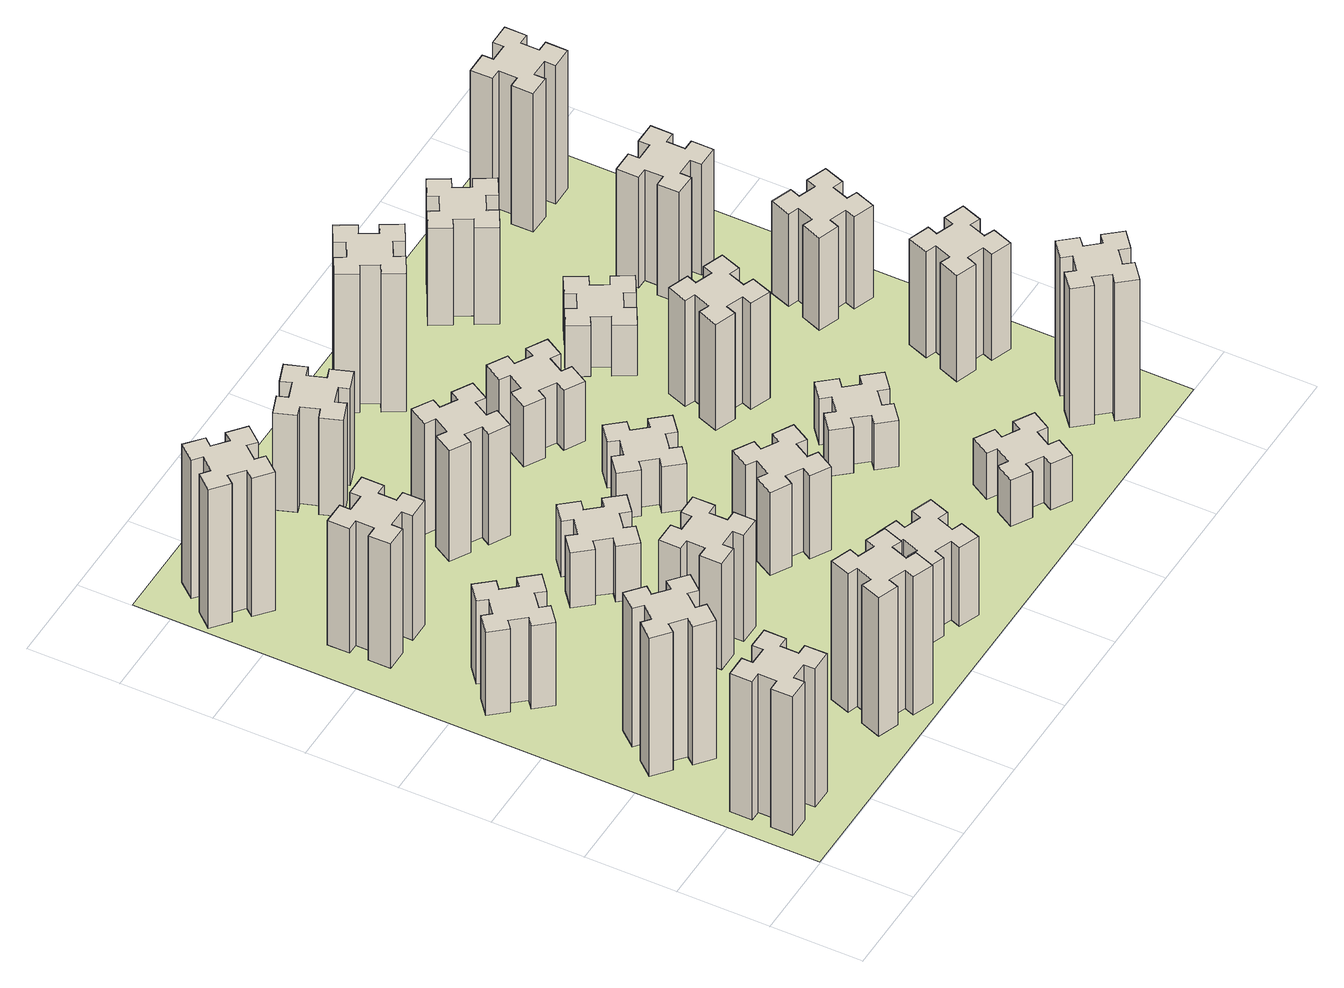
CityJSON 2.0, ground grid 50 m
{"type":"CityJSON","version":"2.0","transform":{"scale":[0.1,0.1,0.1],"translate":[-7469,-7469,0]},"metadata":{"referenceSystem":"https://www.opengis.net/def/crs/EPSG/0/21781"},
"CityObjects":{
"building1":{"type":"Building","attributes":{"class":"1000","function":"1000","usage":"1000","yearOfConstruction":2016,"roofType":"1000","measuredHeight":90,"storeysAboveGround":30,"storeysBelowGround":0},"geometry":[{"type":"Solid","lod":"1","boundaries":[[[[0,1,2,3,4,5,6,7,8,9,10,11,12,13,14,15,16,17,18,19]],[[17,16,20,21]],[[16,15,22,20]],[[15,14,23,22]],[[14,13,24,23]],[[13,12,25,24]],[[12,11,26,25]],[[11,10,27,26]],[[10,9,28,27]],[[9,8,29,28]],[[8,7,30,29]],[[7,6,31,30]],[[6,5,32,31]],[[5,4,33,32]],[[4,3,34,33]],[[3,2,35,34]],[[2,1,36,35]],[[1,0,37,36]],[[0,19,38,37]],[[19,18,39,38]],[[18,17,21,39]],[[24,25,26,27,28,29,30,31,32,33,34,35,36,37,38,39,21,20,22,23]]]]}]},
"building2":{"type":"Building","attributes":{"class":"1000","function":"1000","usage":"1000","yearOfConstruction":2016,"roofType":"1000","measuredHeight":90,"storeysAboveGround":30,"storeysBelowGround":0},"geometry":[{"type":"Solid","lod":"1","boundaries":[[[[40,41,42,43,44,45,46,47,48,49,50,51,52,53,54,55,56,57,58,59]],[[57,56,60,61]],[[56,55,62,60]],[[55,54,63,62]],[[54,53,64,63]],[[53,52,65,64]],[[52,51,66,65]],[[51,50,67,66]],[[50,49,68,67]],[[49,48,69,68]],[[48,47,70,69]],[[47,46,71,70]],[[46,45,72,71]],[[45,44,73,72]],[[44,43,74,73]],[[43,42,75,74]],[[42,41,76,75]],[[41,40,77,76]],[[40,59,78,77]],[[59,58,79,78]],[[58,57,61,79]],[[64,65,66,67,68,69,70,71,72,73,74,75,76,77,78,79,61,60,62,63]]]]}]},
"building3":{"type":"Building","attributes":{"class":"1000","function":"1000","usage":"1000","yearOfConstruction":2016,"roofType":"1000","measuredHeight":54,"storeysAboveGround":30,"storeysBelowGround":0},"geometry":[{"type":"Solid","lod":"1","boundaries":[[[[80,81,82,83,84,85,86,87,88,89,90,91,92,93,94,95,96,97,98,99]],[[97,96,100,101]],[[96,95,102,100]],[[95,94,103,102]],[[94,93,104,103]],[[93,92,105,104]],[[92,91,106,105]],[[91,90,107,106]],[[90,89,108,107]],[[89,88,109,108]],[[88,87,110,109]],[[87,86,111,110]],[[86,85,112,111]],[[85,84,113,112]],[[84,83,114,113]],[[83,82,115,114]],[[82,81,116,115]],[[81,80,117,116]],[[80,99,118,117]],[[99,98,119,118]],[[98,97,101,119]],[[104,105,106,107,108,109,110,111,112,113,114,115,116,117,118,119,101,100,102,103]]]]}]},
"building4":{"type":"Building","attributes":{"class":"1000","function":"1000","usage":"1000","yearOfConstruction":2016,"roofType":"1000","measuredHeight":81,"storeysAboveGround":30,"storeysBelowGround":0},"geometry":[{"type":"Solid","lod":"1","boundaries":[[[[120,121,122,123,124,125,126,127,128,129,130,131,132,133,134,135,136,137,138,139]],[[137,136,140,141]],[[136,135,142,140]],[[135,134,143,142]],[[134,133,144,143]],[[133,132,145,144]],[[132,131,146,145]],[[131,130,147,146]],[[130,129,148,147]],[[129,128,149,148]],[[128,127,150,149]],[[127,126,151,150]],[[126,125,152,151]],[[125,124,153,152]],[[124,123,154,153]],[[123,122,155,154]],[[122,121,156,155]],[[121,120,157,156]],[[120,139,158,157]],[[139,138,159,158]],[[138,137,141,159]],[[144,145,146,147,148,149,150,151,152,153,154,155,156,157,158,159,141,140,142,143]]]]}]},
"building5":{"type":"Building","attributes":{"class":"1000","function":"1000","usage":"1000","yearOfConstruction":2016,"roofType":"1000","measuredHeight":90,"storeysAboveGround":30,"storeysBelowGround":0},"geometry":[{"type":"Solid","lod":"1","boundaries":[[[[160,161,162,163,164,165,166,167,168,169,170,171,172,173,174,175,176,177,178,179]],[[177,176,180,181]],[[176,175,182,180]],[[175,174,183,182]],[[174,173,184,183]],[[173,172,185,184]],[[172,171,186,185]],[[171,170,187,186]],[[170,169,188,187]],[[169,168,189,188]],[[168,167,190,189]],[[167,166,191,190]],[[166,165,192,191]],[[165,164,193,192]],[[164,163,194,193]],[[163,162,195,194]],[[162,161,196,195]],[[161,160,197,196]],[[160,179,198,197]],[[179,178,199,198]],[[178,177,181,199]],[[184,185,186,187,188,189,190,191,192,193,194,195,196,197,198,199,181,180,182,183]]]]}]},
"building6":{"type":"Building","attributes":{"class":"1000","function":"1000","usage":"1000","yearOfConstruction":2016,"roofType":"1000","measuredHeight":90,"storeysAboveGround":30,"storeysBelowGround":0},"geometry":[{"type":"Solid","lod":"1","boundaries":[[[[200,201,202,203,204,205,206,207,208,209,210,211,212,213,214,215,216,217,218,219]],[[217,216,220,221]],[[216,215,222,220]],[[215,214,223,222]],[[214,213,224,223]],[[213,212,225,224]],[[212,211,226,225]],[[211,210,227,226]],[[210,209,228,227]],[[209,208,229,228]],[[208,207,230,229]],[[207,206,231,230]],[[206,205,232,231]],[[205,204,233,232]],[[204,203,234,233]],[[203,202,235,234]],[[202,201,236,235]],[[201,200,237,236]],[[200,219,238,237]],[[219,218,239,238]],[[218,217,221,239]],[[224,225,226,227,228,229,230,231,232,233,234,235,236,237,238,239,221,220,222,223]]]]}]},
"building7":{"type":"Building","attributes":{"class":"1000","function":"1000","usage":"1000","yearOfConstruction":2016,"roofType":"1000","measuredHeight":69,"storeysAboveGround":30,"storeysBelowGround":0},"geometry":[{"type":"Solid","lod":"1","boundaries":[[[[240,241,242,243,244,245,246,247,248,249,250,251,252,253,254,255,256,257,258,259]],[[257,256,260,261]],[[256,255,262,260]],[[255,254,263,262]],[[254,253,264,263]],[[253,252,265,264]],[[252,251,266,265]],[[251,250,267,266]],[[250,249,268,267]],[[249,248,269,268]],[[248,247,270,269]],[[247,246,271,270]],[[246,245,272,271]],[[245,244,273,272]],[[244,243,274,273]],[[243,242,275,274]],[[242,241,276,275]],[[241,240,277,276]],[[240,259,278,277]],[[259,258,279,278]],[[258,257,261,279]],[[264,265,266,267,268,269,270,271,272,273,274,275,276,277,278,279,261,260,262,263]]]]}]},
"building8":{"type":"Building","attributes":{"class":"1000","function":"1000","usage":"1000","yearOfConstruction":2016,"roofType":"1000","measuredHeight":36,"storeysAboveGround":30,"storeysBelowGround":0},"geometry":[{"type":"Solid","lod":"1","boundaries":[[[[280,281,282,283,284,285,286,287,288,289,290,291,292,293,294,295,296,297,298,299]],[[297,296,300,301]],[[296,295,302,300]],[[295,294,303,302]],[[294,293,304,303]],[[293,292,305,304]],[[292,291,306,305]],[[291,290,307,306]],[[290,289,308,307]],[[289,288,309,308]],[[288,287,310,309]],[[287,286,311,310]],[[286,285,312,311]],[[285,284,313,312]],[[284,283,314,313]],[[283,282,315,314]],[[282,281,316,315]],[[281,280,317,316]],[[280,299,318,317]],[[299,298,319,318]],[[298,297,301,319]],[[304,305,306,307,308,309,310,311,312,313,314,315,316,317,318,319,301,300,302,303]]]]}]},
"building9":{"type":"Building","attributes":{"class":"1000","function":"1000","usage":"1000","yearOfConstruction":2016,"roofType":"1000","measuredHeight":51,"storeysAboveGround":30,"storeysBelowGround":0},"geometry":[{"type":"Solid","lod":"1","boundaries":[[[[320,321,322,323,324,325,326,327,328,329,330,331,332,333,334,335,336,337,338,339]],[[337,336,340,341]],[[336,335,342,340]],[[335,334,343,342]],[[334,333,344,343]],[[333,332,345,344]],[[332,331,346,345]],[[331,330,347,346]],[[330,329,348,347]],[[329,328,349,348]],[[328,327,350,349]],[[327,326,351,350]],[[326,325,352,351]],[[325,324,353,352]],[[324,323,354,353]],[[323,322,355,354]],[[322,321,356,355]],[[321,320,357,356]],[[320,339,358,357]],[[339,338,359,358]],[[338,337,341,359]],[[344,345,346,347,348,349,350,351,352,353,354,355,356,357,358,359,341,340,342,343]]]]}]},
"building10":{"type":"Building","attributes":{"class":"1000","function":"1000","usage":"1000","yearOfConstruction":2016,"roofType":"1000","measuredHeight":72,"storeysAboveGround":30,"storeysBelowGround":0},"geometry":[{"type":"Solid","lod":"1","boundaries":[[[[360,361,362,363,364,365,366,367,368,369,370,371,372,373,374,375,376,377,378,379]],[[377,376,380,381]],[[376,375,382,380]],[[375,374,383,382]],[[374,373,384,383]],[[373,372,385,384]],[[372,371,386,385]],[[371,370,387,386]],[[370,369,388,387]],[[369,368,389,388]],[[368,367,390,389]],[[367,366,391,390]],[[366,365,392,391]],[[365,364,393,392]],[[364,363,394,393]],[[363,362,395,394]],[[362,361,396,395]],[[361,360,397,396]],[[360,379,398,397]],[[379,378,399,398]],[[378,377,381,399]],[[384,385,386,387,388,389,390,391,392,393,394,395,396,397,398,399,381,380,382,383]]]]}]},
"building11":{"type":"Building","attributes":{"class":"1000","function":"1000","usage":"1000","yearOfConstruction":2016,"roofType":"1000","measuredHeight":63,"storeysAboveGround":30,"storeysBelowGround":0},"geometry":[{"type":"Solid","lod":"1","boundaries":[[[[400,401,402,403,404,405,406,407,408,409,410,411,412,413,414,415,416,417,418,419]],[[417,416,420,421]],[[416,415,422,420]],[[415,414,423,422]],[[414,413,424,423]],[[413,412,425,424]],[[412,411,426,425]],[[411,410,427,426]],[[410,409,428,427]],[[409,408,429,428]],[[408,407,430,429]],[[407,406,431,430]],[[406,405,432,431]],[[405,404,433,432]],[[404,403,434,433]],[[403,402,435,434]],[[402,401,436,435]],[[401,400,437,436]],[[400,419,438,437]],[[419,418,439,438]],[[418,417,421,439]],[[424,425,426,427,428,429,430,431,432,433,434,435,436,437,438,439,421,420,422,423]]]]}]},
"building12":{"type":"Building","attributes":{"class":"1000","function":"1000","usage":"1000","yearOfConstruction":2016,"roofType":"1000","measuredHeight":54,"storeysAboveGround":30,"storeysBelowGround":0},"geometry":[{"type":"Solid","lod":"1","boundaries":[[[[440,441,442,443,444,445,446,447,448,449,450,451,452,453,454,455,456,457,458,459]],[[457,456,460,461]],[[456,455,462,460]],[[455,454,463,462]],[[454,453,464,463]],[[453,452,465,464]],[[452,451,466,465]],[[451,450,467,466]],[[450,449,468,467]],[[449,448,469,468]],[[448,447,470,469]],[[447,446,471,470]],[[446,445,472,471]],[[445,444,473,472]],[[444,443,474,473]],[[443,442,475,474]],[[442,441,476,475]],[[441,440,477,476]],[[440,459,478,477]],[[459,458,479,478]],[[458,457,461,479]],[[464,465,466,467,468,469,470,471,472,473,474,475,476,477,478,479,461,460,462,463]]]]}]},
"building13":{"type":"Building","attributes":{"class":"1000","function":"1000","usage":"1000","yearOfConstruction":2016,"roofType":"1000","measuredHeight":30,"storeysAboveGround":30,"storeysBelowGround":0},"geometry":[{"type":"Solid","lod":"1","boundaries":[[[[480,481,482,483,484,485,486,487,488,489,490,491,492,493,494,495,496,497,498,499]],[[497,496,500,501]],[[496,495,502,500]],[[495,494,503,502]],[[494,493,504,503]],[[493,492,505,504]],[[492,491,506,505]],[[491,490,507,506]],[[490,489,508,507]],[[489,488,509,508]],[[488,487,510,509]],[[487,486,511,510]],[[486,485,512,511]],[[485,484,513,512]],[[484,483,514,513]],[[483,482,515,514]],[[482,481,516,515]],[[481,480,517,516]],[[480,499,518,517]],[[499,498,519,518]],[[498,497,501,519]],[[504,505,506,507,508,509,510,511,512,513,514,515,516,517,518,519,501,500,502,503]]]]}]},
"building14":{"type":"Building","attributes":{"class":"1000","function":"1000","usage":"1000","yearOfConstruction":2016,"roofType":"1000","measuredHeight":39,"storeysAboveGround":30,"storeysBelowGround":0},"geometry":[{"type":"Solid","lod":"1","boundaries":[[[[520,521,522,523,524,525,526,527,528,529,530,531,532,533,534,535,536,537,538,539]],[[537,536,540,541]],[[536,535,542,540]],[[535,534,543,542]],[[534,533,544,543]],[[533,532,545,544]],[[532,531,546,545]],[[531,530,547,546]],[[530,529,548,547]],[[529,528,549,548]],[[528,527,550,549]],[[527,526,551,550]],[[526,525,552,551]],[[525,524,553,552]],[[524,523,554,553]],[[523,522,555,554]],[[522,521,556,555]],[[521,520,557,556]],[[520,539,558,557]],[[539,538,559,558]],[[538,537,541,559]],[[544,545,546,547,548,549,550,551,552,553,554,555,556,557,558,559,541,540,542,543]]]]}]},
"building15":{"type":"Building","attributes":{"class":"1000","function":"1000","usage":"1000","yearOfConstruction":2016,"roofType":"1000","measuredHeight":30,"storeysAboveGround":30,"storeysBelowGround":0},"geometry":[{"type":"Solid","lod":"1","boundaries":[[[[560,561,562,563,564,565,566,567,568,569,570,571,572,573,574,575,576,577,578,579]],[[577,576,580,581]],[[576,575,582,580]],[[575,574,583,582]],[[574,573,584,583]],[[573,572,585,584]],[[572,571,586,585]],[[571,570,587,586]],[[570,569,588,587]],[[569,568,589,588]],[[568,567,590,589]],[[567,566,591,590]],[[566,565,592,591]],[[565,564,593,592]],[[564,563,594,593]],[[563,562,595,594]],[[562,561,596,595]],[[561,560,597,596]],[[560,579,598,597]],[[579,578,599,598]],[[578,577,581,599]],[[584,585,586,587,588,589,590,591,592,593,594,595,596,597,598,599,581,580,582,583]]]]}]},
"building16":{"type":"Building","attributes":{"class":"1000","function":"1000","usage":"1000","yearOfConstruction":2016,"roofType":"1000","measuredHeight":90,"storeysAboveGround":30,"storeysBelowGround":0},"geometry":[{"type":"Solid","lod":"1","boundaries":[[[[600,601,602,603,604,605,606,607,608,609,610,611,612,613,614,615,616,617,618,619]],[[617,616,620,621]],[[616,615,622,620]],[[615,614,623,622]],[[614,613,624,623]],[[613,612,625,624]],[[612,611,626,625]],[[611,610,627,626]],[[610,609,628,627]],[[609,608,629,628]],[[608,607,630,629]],[[607,606,631,630]],[[606,605,632,631]],[[605,604,633,632]],[[604,603,634,633]],[[603,602,635,634]],[[602,601,636,635]],[[601,600,637,636]],[[600,619,638,637]],[[619,618,639,638]],[[618,617,621,639]],[[624,625,626,627,628,629,630,631,632,633,634,635,636,637,638,639,621,620,622,623]]]]}]},
"building17":{"type":"Building","attributes":{"class":"1000","function":"1000","usage":"1000","yearOfConstruction":2016,"roofType":"1000","measuredHeight":30,"storeysAboveGround":30,"storeysBelowGround":0},"geometry":[{"type":"Solid","lod":"1","boundaries":[[[[640,641,642,643,644,645,646,647,648,649,650,651,652,653,654,655,656,657,658,659]],[[657,656,660,661]],[[656,655,662,660]],[[655,654,663,662]],[[654,653,664,663]],[[653,652,665,664]],[[652,651,666,665]],[[651,650,667,666]],[[650,649,668,667]],[[649,648,669,668]],[[648,647,670,669]],[[647,646,671,670]],[[646,645,672,671]],[[645,644,673,672]],[[644,643,674,673]],[[643,642,675,674]],[[642,641,676,675]],[[641,640,677,676]],[[640,659,678,677]],[[659,658,679,678]],[[658,657,661,679]],[[664,665,666,667,668,669,670,671,672,673,674,675,676,677,678,679,661,660,662,663]]]]}]},
"building18":{"type":"Building","attributes":{"class":"1000","function":"1000","usage":"1000","yearOfConstruction":2016,"roofType":"1000","measuredHeight":69,"storeysAboveGround":30,"storeysBelowGround":0},"geometry":[{"type":"Solid","lod":"1","boundaries":[[[[680,681,682,683,684,685,686,687,688,689,690,691,692,693,694,695,696,697,698,699]],[[697,696,700,701]],[[696,695,702,700]],[[695,694,703,702]],[[694,693,704,703]],[[693,692,705,704]],[[692,691,706,705]],[[691,690,707,706]],[[690,689,708,707]],[[689,688,709,708]],[[688,687,710,709]],[[687,686,711,710]],[[686,685,712,711]],[[685,684,713,712]],[[684,683,714,713]],[[683,682,715,714]],[[682,681,716,715]],[[681,680,717,716]],[[680,699,718,717]],[[699,698,719,718]],[[698,697,701,719]],[[704,705,706,707,708,709,710,711,712,713,714,715,716,717,718,719,701,700,702,703]]]]}]},
"building19":{"type":"Building","attributes":{"class":"1000","function":"1000","usage":"1000","yearOfConstruction":2016,"roofType":"1000","measuredHeight":33,"storeysAboveGround":30,"storeysBelowGround":0},"geometry":[{"type":"Solid","lod":"1","boundaries":[[[[720,721,722,723,724,725,726,727,728,729,730,731,732,733,734,735,736,737,738,739]],[[737,736,740,741]],[[736,735,742,740]],[[735,734,743,742]],[[734,733,744,743]],[[733,732,745,744]],[[732,731,746,745]],[[731,730,747,746]],[[730,729,748,747]],[[729,728,749,748]],[[728,727,750,749]],[[727,726,751,750]],[[726,725,752,751]],[[725,724,753,752]],[[724,723,754,753]],[[723,722,755,754]],[[722,721,756,755]],[[721,720,757,756]],[[720,739,758,757]],[[739,738,759,758]],[[738,737,741,759]],[[744,745,746,747,748,749,750,751,752,753,754,755,756,757,758,759,741,740,742,743]]]]}]},
"building20":{"type":"Building","attributes":{"class":"1000","function":"1000","usage":"1000","yearOfConstruction":2016,"roofType":"1000","measuredHeight":90,"storeysAboveGround":30,"storeysBelowGround":0},"geometry":[{"type":"Solid","lod":"1","boundaries":[[[[760,761,762,763,764,765,766,767,768,769,770,771,772,773,774,775,776,777,778,779]],[[777,776,780,781]],[[776,775,782,780]],[[775,774,783,782]],[[774,773,784,783]],[[773,772,785,784]],[[772,771,786,785]],[[771,770,787,786]],[[770,769,788,787]],[[769,768,789,788]],[[768,767,790,789]],[[767,766,791,790]],[[766,765,792,791]],[[765,764,793,792]],[[764,763,794,793]],[[763,762,795,794]],[[762,761,796,795]],[[761,760,797,796]],[[760,779,798,797]],[[779,778,799,798]],[[778,777,781,799]],[[784,785,786,787,788,789,790,791,792,793,794,795,796,797,798,799,781,780,782,783]]]]}]},
"building21":{"type":"Building","attributes":{"class":"1000","function":"1000","usage":"1000","yearOfConstruction":2016,"roofType":"1000","measuredHeight":63,"storeysAboveGround":30,"storeysBelowGround":0},"geometry":[{"type":"Solid","lod":"1","boundaries":[[[[800,801,802,803,804,805,806,807,808,809,810,811,812,813,814,815,816,817,818,819]],[[817,816,820,821]],[[816,815,822,820]],[[815,814,823,822]],[[814,813,824,823]],[[813,812,825,824]],[[812,811,826,825]],[[811,810,827,826]],[[810,809,828,827]],[[809,808,829,828]],[[808,807,830,829]],[[807,806,831,830]],[[806,805,832,831]],[[805,804,833,832]],[[804,803,834,833]],[[803,802,835,834]],[[802,801,836,835]],[[801,800,837,836]],[[800,819,838,837]],[[819,818,839,838]],[[818,817,821,839]],[[824,825,826,827,828,829,830,831,832,833,834,835,836,837,838,839,821,820,822,823]]]]}]},
"building22":{"type":"Building","attributes":{"class":"1000","function":"1000","usage":"1000","yearOfConstruction":2016,"roofType":"1000","measuredHeight":69,"storeysAboveGround":30,"storeysBelowGround":0},"geometry":[{"type":"Solid","lod":"1","boundaries":[[[[840,841,842,843,844,845,846,847,848,849,850,851,852,853,854,855,856,857,858,859]],[[857,856,860,861]],[[856,855,862,860]],[[855,854,863,862]],[[854,853,864,863]],[[853,852,865,864]],[[852,851,866,865]],[[851,850,867,866]],[[850,849,868,867]],[[849,848,869,868]],[[848,847,870,869]],[[847,846,871,870]],[[846,845,872,871]],[[845,844,873,872]],[[844,843,874,873]],[[843,842,875,874]],[[842,841,876,875]],[[841,840,877,876]],[[840,859,878,877]],[[859,858,879,878]],[[858,857,861,879]],[[864,865,866,867,868,869,870,871,872,873,874,875,876,877,878,879,861,860,862,863]]]]}]},
"building23":{"type":"Building","attributes":{"class":"1000","function":"1000","usage":"1000","yearOfConstruction":2016,"roofType":"1000","measuredHeight":60,"storeysAboveGround":30,"storeysBelowGround":0},"geometry":[{"type":"Solid","lod":"1","boundaries":[[[[880,881,882,883,884,885,886,887,888,889,890,891,892,893,894,895,896,897,898,899]],[[897,896,900,901]],[[896,895,902,900]],[[895,894,903,902]],[[894,893,904,903]],[[893,892,905,904]],[[892,891,906,905]],[[891,890,907,906]],[[890,889,908,907]],[[889,888,909,908]],[[888,887,910,909]],[[887,886,911,910]],[[886,885,912,911]],[[885,884,913,912]],[[884,883,914,913]],[[883,882,915,914]],[[882,881,916,915]],[[881,880,917,916]],[[880,899,918,917]],[[899,898,919,918]],[[898,897,901,919]],[[904,905,906,907,908,909,910,911,912,913,914,915,916,917,918,919,901,900,902,903]]]]}]},
"building24":{"type":"Building","attributes":{"class":"1000","function":"1000","usage":"1000","yearOfConstruction":2016,"roofType":"1000","measuredHeight":72,"storeysAboveGround":30,"storeysBelowGround":0},"geometry":[{"type":"Solid","lod":"1","boundaries":[[[[920,921,922,923,924,925,926,927,928,929,930,931,932,933,934,935,936,937,938,939]],[[937,936,940,941]],[[936,935,942,940]],[[935,934,943,942]],[[934,933,944,943]],[[933,932,945,944]],[[932,931,946,945]],[[931,930,947,946]],[[930,929,948,947]],[[929,928,949,948]],[[928,927,950,949]],[[927,926,951,950]],[[926,925,952,951]],[[925,924,953,952]],[[924,923,954,953]],[[923,922,955,954]],[[922,921,956,955]],[[921,920,957,956]],[[920,939,958,957]],[[939,938,959,958]],[[938,937,941,959]],[[944,945,946,947,948,949,950,951,952,953,954,955,956,957,958,959,941,940,942,943]]]]}]},
"building25":{"type":"Building","attributes":{"class":"1000","function":"1000","usage":"1000","yearOfConstruction":2016,"roofType":"1000","measuredHeight":90,"storeysAboveGround":30,"storeysBelowGround":0},"geometry":[{"type":"Solid","lod":"1","boundaries":[[[[960,961,962,963,964,965,966,967,968,969,970,971,972,973,974,975,976,977,978,979]],[[977,976,980,981]],[[976,975,982,980]],[[975,974,983,982]],[[974,973,984,983]],[[973,972,985,984]],[[972,971,986,985]],[[971,970,987,986]],[[970,969,988,987]],[[969,968,989,988]],[[968,967,990,989]],[[967,966,991,990]],[[966,965,992,991]],[[965,964,993,992]],[[964,963,994,993]],[[963,962,995,994]],[[962,961,996,995]],[[961,960,997,996]],[[960,979,998,997]],[[979,978,999,998]],[[978,977,981,999]],[[984,985,986,987,988,989,990,991,992,993,994,995,996,997,998,999,981,980,982,983]]]]}]},
"landuse1":{"type":"LandUse","attributes":{"name":"plot1","function":"1010"},"geometry":[{"type":"MultiSurface","lod":"1","boundaries":[[[1000,1001,1002,1003]]]}]}
},
"vertices":[
[165,425,0],[165,325,0],[105,325,0],[105,205,0],[225,205,0],[225,265,0],[325,265,0],[325,205,0],[445,205,0],[445,325,0],[385,325,0],[385,425,0],[445,425,0],[445,545,0],[325,545,0],[325,485,0],[225,485,0],[225,545,0],[105,545,0],[105,425,0],[225,485,900],[225,545,900],[325,485,900],[325,545,900],[445,545,900],[445,425,900],[385,425,900],[385,325,900],[445,325,900],[445,205,900],[325,205,900],[325,265,900],[225,265,900],[225,205,900],[105,205,900],[105,325,900],[165,325,900],[165,425,900],[105,425,900],[105,545,900],
[484,1067,0],[408,1132,0],[446,1178,0],[354,1255,0],[277,1163,0],[323,1124,0],[259,1048,0],[213,1086,0],[136,994,0],[228,917,0],[266,963,0],[343,899,0],[304,853,0],[396,776,0],[473,868,0],[427,906,0],[492,983,0],[538,944,0],[615,1036,0],[523,1113,0],[492,983,900],[538,944,900],[427,906,900],[473,868,900],[396,776,900],[304,853,900],[343,899,900],[266,963,900],[228,917,900],[136,994,900],[213,1086,900],[259,1048,900],[323,1124,900],[277,1163,900],[354,1255,900],[446,1178,900],[408,1132,900],[484,1067,900],[523,1113,900],[615,1036,900],
[492,1888,0],[427,1964,0],[473,2003,0],[396,2095,0],[304,2018,0],[343,1972,0],[266,1907,0],[228,1953,0],[136,1876,0],[213,1784,0],[259,1823,0],[323,1746,0],[277,1708,0],[354,1616,0],[446,1693,0],[408,1739,0],[484,1803,0],[523,1757,0],[615,1834,0],[538,1926,0],[484,1803,540],[523,1757,540],[408,1739,540],[446,1693,540],[354,1616,540],[277,1708,540],[323,1746,540],[259,1823,540],[213,1784,540],[136,1876,540],[228,1953,540],[266,1907,540],[343,1972,540],[304,2018,540],[396,2095,540],[473,2003,540],[427,1964,540],[492,1888,540],[538,1926,540],[615,1834,540],
[485,2545,0],[485,2645,0],[545,2645,0],[545,2765,0],[425,2765,0],[425,2705,0],[325,2705,0],[325,2765,0],[205,2765,0],[205,2645,0],[265,2645,0],[265,2545,0],[205,2545,0],[205,2425,0],[325,2425,0],[325,2485,0],[425,2485,0],[425,2425,0],[545,2425,0],[545,2545,0],[425,2485,810],[425,2425,810],[325,2485,810],[325,2425,810],[205,2425,810],[205,2545,810],[265,2545,810],[265,2645,810],[205,2645,810],[205,2765,810],[325,2765,810],[325,2705,810],[425,2705,810],[425,2765,810],[545,2765,810],[545,2645,810],[485,2645,810],[485,2545,810],[545,2545,810],[545,2425,810],
[1029,360,0],[995,266,0],[939,287,0],[897,174,0],[1010,133,0],[1031,189,0],[1125,155,0],[1104,99,0],[1217,57,0],[1258,170,0],[1202,191,0],[1236,285,0],[1292,264,0],[1333,377,0],[1220,418,0],[1200,362,0],[1106,396,0],[1127,452,0],[1014,493,0],[973,380,0],[1106,396,900],[1127,452,900],[1200,362,900],[1220,418,900],[1333,377,900],[1292,264,900],[1236,285,900],[1202,191,900],[1258,170,900],[1217,57,900],[1104,99,900],[1125,155,900],[1031,189,900],[1010,133,900],[897,174,900],[939,287,900],[995,266,900],[1029,360,900],[973,380,900],[1014,493,900],
[384,3387,0],[308,3452,0],[346,3498,0],[254,3575,0],[177,3483,0],[223,3444,0],[159,3368,0],[113,3406,0],[36,3314,0],[128,3237,0],[166,3283,0],[243,3219,0],[204,3173,0],[296,3096,0],[373,3188,0],[327,3226,0],[392,3303,0],[438,3264,0],[515,3356,0],[423,3433,0],[392,3303,900],[438,3264,900],[327,3226,900],[373,3188,900],[296,3096,900],[204,3173,900],[243,3219,900],[166,3283,900],[128,3237,900],[36,3314,900],[113,3406,900],[159,3368,900],[223,3444,900],[177,3483,900],[254,3575,900],[346,3498,900],[308,3452,900],[384,3387,900],[423,3433,900],[515,3356,900],
[1165,1325,0],[1065,1325,0],[1065,1385,0],[945,1385,0],[945,1265,0],[1005,1265,0],[1005,1165,0],[945,1165,0],[945,1045,0],[1065,1045,0],[1065,1105,0],[1165,1105,0],[1165,1045,0],[1285,1045,0],[1285,1165,0],[1225,1165,0],[1225,1265,0],[1285,1265,0],[1285,1385,0],[1165,1385,0],[1225,1265,690],[1285,1265,690],[1225,1165,690],[1285,1165,690],[1285,1045,690],[1165,1045,690],[1165,1105,690],[1065,1105,690],[1065,1045,690],[945,1045,690],[945,1165,690],[1005,1165,690],[1005,1265,690],[945,1265,690],[945,1385,690],[1065,1385,690],[1065,1325,690],[1165,1325,690],[1165,1385,690],[1285,1385,690],
[1183,1972,0],[1106,1907,0],[1068,1953,0],[976,1876,0],[1053,1784,0],[1099,1823,0],[1163,1746,0],[1117,1708,0],[1194,1616,0],[1286,1693,0],[1248,1739,0],[1324,1803,0],[1363,1757,0],[1455,1834,0],[1378,1926,0],[1332,1888,0],[1267,1964,0],[1313,2003,0],[1236,2095,0],[1144,2018,0],[1267,1964,360],[1313,2003,360],[1332,1888,360],[1378,1926,360],[1455,1834,360],[1363,1757,360],[1324,1803,360],[1248,1739,360],[1286,1693,360],[1194,1616,360],[1117,1708,360],[1163,1746,360],[1099,1823,360],[1053,1784,360],[976,1876,360],[1068,1953,360],[1106,1907,360],[1183,1972,360],[1144,2018,360],[1236,2095,360],
[1669,460,0],[1635,366,0],[1579,387,0],[1537,274,0],[1650,233,0],[1671,289,0],[1765,255,0],[1744,199,0],[1857,157,0],[1898,270,0],[1842,291,0],[1876,385,0],[1932,364,0],[1973,477,0],[1860,518,0],[1840,462,0],[1746,496,0],[1767,552,0],[1654,593,0],[1613,480,0],[1746,496,510],[1767,552,510],[1840,462,510],[1860,518,510],[1973,477,510],[1932,364,510],[1876,385,510],[1842,291,510],[1898,270,510],[1857,157,510],[1744,199,510],[1765,255,510],[1671,289,510],[1650,233,510],[1537,274,510],[1579,387,510],[1635,366,510],[1669,460,510],[1613,480,510],[1654,593,510],
[1314,2666,0],[1227,2716,0],[1257,2768,0],[1153,2828,0],[1093,2724,0],[1145,2694,0],[1095,2607,0],[1043,2637,0],[983,2533,0],[1087,2473,0],[1117,2525,0],[1204,2475,0],[1174,2423,0],[1278,2363,0],[1338,2467,0],[1286,2497,0],[1336,2584,0],[1388,2554,0],[1448,2658,0],[1344,2718,0],[1336,2584,720],[1388,2554,720],[1286,2497,720],[1338,2467,720],[1278,2363,720],[1174,2423,720],[1204,2475,720],[1117,2525,720],[1087,2473,720],[983,2533,720],[1043,2637,720],[1095,2607,720],[1145,2694,720],[1093,2724,720],[1153,2828,720],[1257,2768,720],[1227,2716,720],[1314,2666,720],[1344,2718,720],[1448,2658,720],
[1125,3456,0],[1031,3422,0],[1010,3478,0],[897,3437,0],[939,3324,0],[995,3345,0],[1029,3251,0],[973,3230,0],[1014,3117,0],[1127,3159,0],[1106,3215,0],[1200,3249,0],[1220,3193,0],[1333,3234,0],[1292,3347,0],[1236,3326,0],[1202,3420,0],[1258,3440,0],[1217,3553,0],[1104,3512,0],[1202,3420,630],[1258,3440,630],[1236,3326,630],[1292,3347,630],[1333,3234,630],[1220,3193,630],[1200,3249,630],[1106,3215,630],[1127,3159,630],[1014,3117,630],[973,3230,630],[1029,3251,630],[995,3345,630],[939,3324,630],[897,3437,630],[1010,3478,630],[1031,3422,630],[1125,3456,630],[1104,3512,630],[1217,3553,630],
[1954,1286,0],[1867,1336,0],[1897,1388,0],[1793,1448,0],[1733,1344,0],[1785,1314,0],[1735,1227,0],[1683,1257,0],[1623,1153,0],[1727,1093,0],[1757,1145,0],[1844,1095,0],[1814,1043,0],[1918,983,0],[1978,1087,0],[1926,1117,0],[1976,1204,0],[2028,1174,0],[2088,1278,0],[1984,1338,0],[1976,1204,540],[2028,1174,540],[1926,1117,540],[1978,1087,540],[1918,983,540],[1814,1043,540],[1844,1095,540],[1757,1145,540],[1727,1093,540],[1623,1153,540],[1683,1257,540],[1735,1227,540],[1785,1314,540],[1733,1344,540],[1793,1448,540],[1897,1388,540],[1867,1336,540],[1954,1286,540],[1984,1338,540],[2088,1278,540],
[1972,1988,0],[1907,2064,0],[1953,2103,0],[1876,2195,0],[1784,2118,0],[1823,2072,0],[1746,2007,0],[1708,2053,0],[1616,1976,0],[1693,1884,0],[1739,1923,0],[1803,1846,0],[1757,1808,0],[1834,1716,0],[1926,1793,0],[1888,1839,0],[1964,1903,0],[2003,1857,0],[2095,1934,0],[2018,2026,0],[1964,1903,300],[2003,1857,300],[1888,1839,300],[1926,1793,300],[1834,1716,300],[1757,1808,300],[1803,1846,300],[1739,1923,300],[1693,1884,300],[1616,1976,300],[1708,2053,300],[1746,2007,300],[1823,2072,300],[1784,2118,300],[1876,2195,300],[1953,2103,300],[1907,2064,300],[1972,1988,300],[2018,2026,300],[2095,1934,300],
[2026,2497,0],[2076,2584,0],[2128,2554,0],[2188,2658,0],[2084,2718,0],[2054,2666,0],[1967,2716,0],[1997,2768,0],[1893,2828,0],[1833,2724,0],[1885,2694,0],[1835,2607,0],[1783,2637,0],[1723,2533,0],[1827,2473,0],[1857,2525,0],[1944,2475,0],[1914,2423,0],[2018,2363,0],[2078,2467,0],[1944,2475,390],[1914,2423,390],[1857,2525,390],[1827,2473,390],[1723,2533,390],[1783,2637,390],[1835,2607,390],[1885,2694,390],[1833,2724,390],[1893,2828,390],[1997,2768,390],[1967,2716,390],[2054,2666,390],[2084,2718,390],[2188,2658,390],[2128,2554,390],[2076,2584,390],[2026,2497,390],[2078,2467,390],[2018,2363,390],
[2766,277,0],[2816,364,0],[2868,334,0],[2928,438,0],[2824,498,0],[2794,446,0],[2707,496,0],[2737,548,0],[2633,608,0],[2573,504,0],[2625,474,0],[2575,387,0],[2523,417,0],[2463,313,0],[2567,253,0],[2597,305,0],[2684,255,0],[2654,203,0],[2758,143,0],[2818,247,0],[2684,255,300],[2654,203,300],[2597,305,300],[2567,253,300],[2463,313,300],[2523,417,300],[2575,387,300],[2625,474,300],[2573,504,300],[2633,608,300],[2737,548,300],[2707,496,300],[2794,446,300],[2824,498,300],[2928,438,300],[2868,334,300],[2816,364,300],[2766,277,300],[2818,247,300],[2758,143,300],
[1844,3556,0],[1757,3506,0],[1727,3558,0],[1623,3498,0],[1683,3394,0],[1735,3424,0],[1785,3337,0],[1733,3307,0],[1793,3203,0],[1897,3263,0],[1867,3315,0],[1954,3365,0],[1984,3313,0],[2088,3373,0],[2028,3477,0],[1976,3447,0],[1926,3534,0],[1978,3564,0],[1918,3668,0],[1814,3608,0],[1926,3534,900],[1978,3564,900],[1976,3447,900],[2028,3477,900],[2088,3373,900],[1984,3313,900],[1954,3365,900],[1867,3315,900],[1897,3263,900],[1793,3203,900],[1733,3307,900],[1785,3337,900],[1735,3424,900],[1683,3394,900],[1623,3498,900],[1727,3558,900],[1757,3506,900],[1844,3556,900],[1814,3608,900],[1918,3668,900],
[2628,1099,0],[2704,1163,0],[2743,1117,0],[2835,1194,0],[2758,1286,0],[2712,1248,0],[2647,1324,0],[2693,1363,0],[2616,1455,0],[2524,1378,0],[2563,1332,0],[2486,1267,0],[2448,1313,0],[2356,1236,0],[2433,1144,0],[2479,1183,0],[2543,1106,0],[2497,1068,0],[2574,976,0],[2666,1053,0],[2543,1106,300],[2497,1068,300],[2479,1183,300],[2433,1144,300],[2356,1236,300],[2448,1313,300],[2486,1267,300],[2563,1332,300],[2524,1378,300],[2616,1455,300],[2693,1363,300],[2647,1324,300],[2712,1248,300],[2758,1286,300],[2835,1194,300],[2743,1117,300],[2704,1163,300],[2628,1099,300],[2666,1053,300],[2574,976,300],
[2682,1871,0],[2716,1965,0],[2772,1944,0],[2813,2057,0],[2700,2098,0],[2680,2042,0],[2586,2076,0],[2607,2132,0],[2494,2173,0],[2453,2060,0],[2509,2040,0],[2475,1946,0],[2419,1967,0],[2377,1854,0],[2490,1813,0],[2511,1869,0],[2605,1835,0],[2584,1779,0],[2697,1737,0],[2738,1850,0],[2605,1835,690],[2584,1779,690],[2511,1869,690],[2490,1813,690],[2377,1854,690],[2419,1967,690],[2475,1946,690],[2509,2040,690],[2453,2060,690],[2494,2173,690],[2607,2132,690],[2586,2076,690],[2680,2042,690],[2700,2098,690],[2813,2057,690],[2772,1944,690],[2716,1965,690],[2682,1871,690],[2738,1850,690],[2697,1737,690],
[2475,2584,0],[2525,2497,0],[2473,2467,0],[2533,2363,0],[2637,2423,0],[2607,2475,0],[2694,2525,0],[2724,2473,0],[2828,2533,0],[2768,2637,0],[2716,2607,0],[2666,2694,0],[2718,2724,0],[2658,2828,0],[2554,2768,0],[2584,2716,0],[2497,2666,0],[2467,2718,0],[2363,2658,0],[2423,2554,0],[2497,2666,330],[2467,2718,330],[2584,2716,330],[2554,2768,330],[2658,2828,330],[2718,2724,330],[2666,2694,330],[2716,2607,330],[2768,2637,330],[2828,2533,330],[2724,2473,330],[2694,2525,330],[2607,2475,330],[2637,2423,330],[2533,2363,330],[2473,2467,330],[2525,2497,330],[2475,2584,330],[2423,2554,330],[2363,2658,330],
[3468,259,0],[3544,323,0],[3583,277,0],[3675,354,0],[3598,446,0],[3552,408,0],[3487,484,0],[3533,523,0],[3456,615,0],[3364,538,0],[3403,492,0],[3326,427,0],[3288,473,0],[3196,396,0],[3273,304,0],[3319,343,0],[3383,266,0],[3337,228,0],[3414,136,0],[3506,213,0],[3383,266,900],[3337,228,900],[3319,343,900],[3273,304,900],[3196,396,900],[3288,473,900],[3326,427,900],[3403,492,900],[3364,538,900],[3456,615,900],[3533,523,900],[3487,484,900],[3552,408,900],[3598,446,900],[3675,354,900],[3583,277,900],[3544,323,900],[3468,259,900],[3506,213,900],[3414,136,900],
[2716,3347,0],[2666,3434,0],[2718,3464,0],[2658,3568,0],[2554,3508,0],[2584,3456,0],[2497,3406,0],[2467,3458,0],[2363,3398,0],[2423,3294,0],[2475,3324,0],[2525,3237,0],[2473,3207,0],[2533,3103,0],[2637,3163,0],[2607,3215,0],[2694,3265,0],[2724,3213,0],[2828,3273,0],[2768,3377,0],[2694,3265,630],[2724,3213,630],[2607,3215,630],[2637,3163,630],[2533,3103,630],[2473,3207,630],[2525,3237,630],[2475,3324,630],[2423,3294,630],[2363,3398,630],[2467,3458,630],[2497,3406,630],[2584,3456,630],[2554,3508,630],[2658,3568,630],[2718,3464,630],[2666,3434,630],[2716,3347,630],[2768,3377,630],[2828,3273,630],
[3351,1029,0],[3445,995,0],[3424,939,0],[3537,897,0],[3578,1010,0],[3522,1031,0],[3556,1125,0],[3612,1104,0],[3653,1217,0],[3540,1258,0],[3520,1202,0],[3426,1236,0],[3447,1292,0],[3334,1333,0],[3293,1220,0],[3349,1200,0],[3315,1106,0],[3259,1127,0],[3217,1014,0],[3330,973,0],[3315,1106,690],[3259,1127,690],[3349,1200,690],[3293,1220,690],[3334,1333,690],[3447,1292,690],[3426,1236,690],[3520,1202,690],[3540,1258,690],[3653,1217,690],[3612,1104,690],[3556,1125,690],[3522,1031,690],[3578,1010,690],[3537,897,690],[3424,939,690],[3445,995,690],[3351,1029,690],[3330,973,690],[3217,1014,690],
[3520,1942,0],[3426,1976,0],[3447,2032,0],[3334,2073,0],[3293,1960,0],[3349,1940,0],[3315,1846,0],[3259,1867,0],[3217,1754,0],[3330,1713,0],[3351,1769,0],[3445,1735,0],[3424,1679,0],[3537,1637,0],[3578,1750,0],[3522,1771,0],[3556,1865,0],[3612,1844,0],[3653,1957,0],[3540,1998,0],[3556,1865,600],[3612,1844,600],[3522,1771,600],[3578,1750,600],[3537,1637,600],[3424,1679,600],[3445,1735,600],[3351,1769,600],[3330,1713,600],[3217,1754,600],[3259,1867,600],[3315,1846,600],[3349,1940,600],[3293,1960,600],[3334,2073,600],[3447,2032,600],[3426,1976,600],[3520,1942,600],[3540,1998,600],[3653,1957,600],
[3285,2705,0],[3185,2705,0],[3185,2765,0],[3065,2765,0],[3065,2645,0],[3125,2645,0],[3125,2545,0],[3065,2545,0],[3065,2425,0],[3185,2425,0],[3185,2485,0],[3285,2485,0],[3285,2425,0],[3405,2425,0],[3405,2545,0],[3345,2545,0],[3345,2645,0],[3405,2645,0],[3405,2765,0],[3285,2765,0],[3345,2645,720],[3405,2645,720],[3345,2545,720],[3405,2545,720],[3405,2425,720],[3285,2425,720],[3285,2485,720],[3185,2485,720],[3185,2425,720],[3065,2425,720],[3065,2545,720],[3125,2545,720],[3125,2645,720],[3065,2645,720],[3065,2765,720],[3185,2765,720],[3185,2705,720],[3285,2705,720],[3285,2765,720],[3405,2765,720],
[3285,3325,0],[3385,3325,0],[3385,3265,0],[3505,3265,0],[3505,3385,0],[3445,3385,0],[3445,3485,0],[3505,3485,0],[3505,3605,0],[3385,3605,0],[3385,3545,0],[3285,3545,0],[3285,3605,0],[3165,3605,0],[3165,3485,0],[3225,3485,0],[3225,3385,0],[3165,3385,0],[3165,3265,0],[3285,3265,0],[3225,3385,900],[3165,3385,900],[3225,3485,900],[3165,3485,900],[3165,3605,900],[3285,3605,900],[3285,3545,900],[3385,3545,900],[3385,3605,900],[3505,3605,900],[3505,3485,900],[3445,3485,900],[3445,3385,900],[3505,3385,900],[3505,3265,900],[3385,3265,900],[3385,3325,900],[3285,3325,900],[3285,3265,900],[3165,3265,900],
[5,3705,0],[3705,3705,0],[3705,5,0],[5,5,0]
]}
